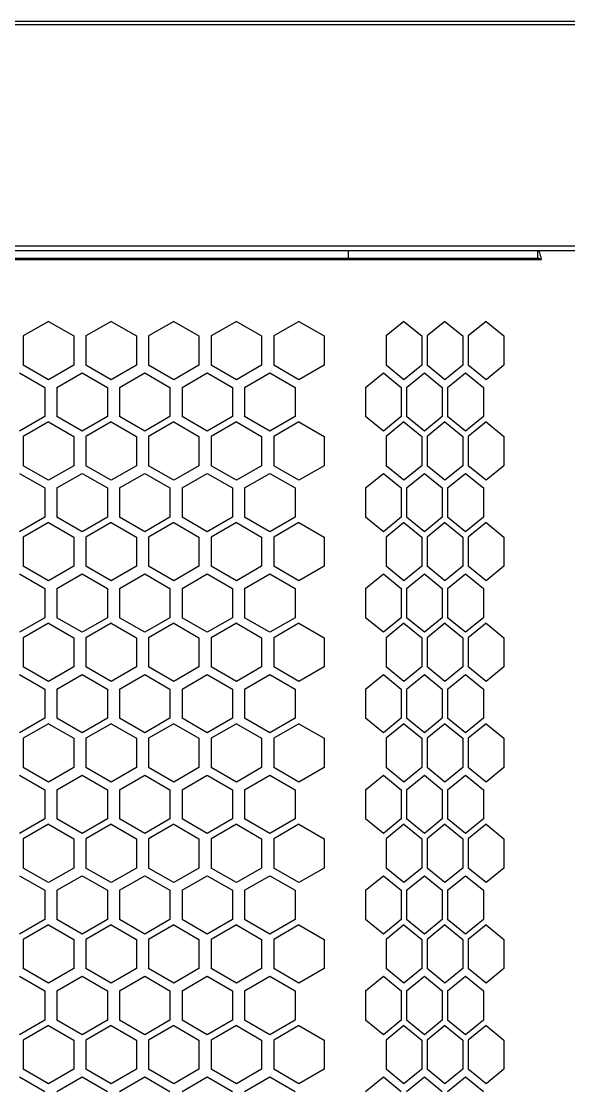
# Model space of a CAD drawing. Extents: x 61367 to 140945, y -1257 to 25588.
# Drawn here: x 91631.8 to 91718.5, y 15971.6 to 16140.4 of the extents above; entities that cross this region are included whole.
import ezdxf

# ---------------------------------------------------------------- set-up
doc = ezdxf.new("R2010")
doc.units = 0
doc.header["$MEASUREMENT"] = 0
doc.layers.get('0').update_dxf_attribs({"linetype": 'CONTINUOUS'})
for name, color, linetype in [('4209-0510_0', 7, 'CONTINUOUS'), ('4215-0412-2-1_0', 7, 'CONTINUOUS'), ('YT-50-01_AF0_1_B_0', 7, 'CONTINUOUS')]:
    doc.layers.add(name, color=color, linetype=linetype)

# ---------------------------------------------------------------- blocks, each defined once
blk = doc.blocks.new('RYHTHYT')
at = {"layer": '4209-0510_0', "color": 7, "linetype": 'Continuous'}
blk.add_line((-33328.58, -67588.74), (-32722.58, -67588.74), dxfattribs=at)
at = {"layer": '4215-0412-2-1_0', "color": 7, "linetype": 'Continuous'}
for p, q in [((-33368.69, -67553.68), (-32682.63, -67553.68)), ((-33335.79, -67589.48), (-32715.53, -67589.48)), ((-33335.79, -67590.68), (-33205.79, -67590.68)), ((-33235.79, -67590.68), (-33235.79, -67589.48)), ((-33205.79, -67590.68), (-33205.79, -67589.48)), ((-33371.74, -67590.88), (-33205.21, -67590.88)), ((-33283.29, -67600.68), (-33287.3, -67602.99)), ((-33283.29, -67600.68), (-33279.29, -67602.99)), ((-33273.37, -67600.68), (-33277.38, -67602.99)), ((-33273.37, -67600.68), (-33269.37, -67602.99)), ((-33263.45, -67600.68), (-33267.46, -67602.99)), ((-33263.45, -67600.68), (-33259.45, -67602.99)), ((-33253.53, -67600.68), (-33257.54, -67602.99)), ((-33253.53, -67600.68), (-33249.53, -67602.99)), ((-33243.61, -67600.68), (-33247.62, -67602.99)), ((-33243.61, -67600.68), (-33239.61, -67602.99)), ((-33226.99, -67600.68), (-33229.82, -67602.99)), ((-33226.99, -67600.68), (-33224.16, -67602.99)), ((-33220.49, -67600.68), (-33223.31, -67602.99)), ((-33220.49, -67600.68), (-33217.66, -67602.99)), ((-33213.98, -67600.68), (-33216.81, -67602.99)), ((-33213.98, -67600.68), (-33211.15, -67602.99)), ((-33287.3, -67602.99), (-33287.3, -67607.61)), ((-33279.29, -67602.99), (-33279.29, -67607.61)), ((-33277.38, -67602.99), (-33277.38, -67607.61)), ((-33269.37, -67602.99), (-33269.37, -67607.61)), ((-33267.46, -67602.99), (-33267.46, -67607.61)), ((-33259.45, -67602.99), (-33259.45, -67607.61)), ((-33257.54, -67602.99), (-33257.54, -67607.61)), ((-33249.53, -67602.99), (-33249.53, -67607.61)), ((-33247.62, -67602.99), (-33247.62, -67607.61)), ((-33239.61, -67602.99), (-33239.61, -67607.61)), ((-33229.82, -67602.99), (-33229.82, -67607.61)), ((-33224.16, -67602.99), (-33224.16, -67607.61)), ((-33223.31, -67602.99), (-33223.31, -67607.61)), ((-33217.66, -67602.99), (-33217.66, -67607.61)), ((-33216.81, -67602.99), (-33216.81, -67607.61)), ((-33211.15, -67602.99), (-33211.15, -67607.61)), ((-33283.29, -67609.92), (-33287.3, -67607.61)), ((-33279.29, -67607.61), (-33283.29, -67609.92)), ((-33273.37, -67609.92), (-33277.38, -67607.61)), ((-33269.37, -67607.61), (-33273.37, -67609.92)), ((-33263.45, -67609.92), (-33267.46, -67607.61)), ((-33259.45, -67607.61), (-33263.45, -67609.92)), ((-33253.53, -67609.92), (-33257.54, -67607.61)), ((-33249.53, -67607.61), (-33253.53, -67609.92)), ((-33243.61, -67609.92), (-33247.62, -67607.61)), ((-33239.61, -67607.61), (-33243.61, -67609.92)), ((-33226.99, -67609.92), (-33229.82, -67607.61)), ((-33224.16, -67607.61), (-33226.99, -67609.92)), ((-33220.49, -67609.92), (-33223.31, -67607.61)), ((-33217.66, -67607.61), (-33220.49, -67609.92)), ((-33213.98, -67609.92), (-33216.81, -67607.61)), ((-33211.15, -67607.61), (-33213.98, -67609.92)), ((-33287.89, -67608.83), (-33283.89, -67611.14)), ((-33281.98, -67611.14), (-33277.97, -67608.83)), ((-33277.97, -67608.83), (-33273.97, -67611.14)), ((-33272.06, -67611.14), (-33268.05, -67608.83)), ((-33268.05, -67608.83), (-33264.05, -67611.14)), ((-33262.14, -67611.14), (-33258.13, -67608.83)), ((-33258.13, -67608.83), (-33254.13, -67611.14)), ((-33252.22, -67611.14), (-33248.21, -67608.83)), ((-33248.21, -67608.83), (-33244.21, -67611.14)), ((-33233.07, -67611.14), (-33230.24, -67608.83)), ((-33230.24, -67608.83), (-33227.41, -67611.14)), ((-33226.57, -67611.14), (-33223.74, -67608.83)), ((-33223.74, -67608.83), (-33220.91, -67611.14)), ((-33220.06, -67611.14), (-33217.23, -67608.83)), ((-33217.23, -67608.83), (-33214.4, -67611.14)), ((-33283.89, -67611.14), (-33283.89, -67615.76)), ((-33281.98, -67611.14), (-33281.98, -67615.76)), ((-33273.97, -67611.14), (-33273.97, -67615.76)), ((-33272.06, -67611.14), (-33272.06, -67615.76)), ((-33264.05, -67611.14), (-33264.05, -67615.76)), ((-33262.14, -67611.14), (-33262.14, -67615.76)), ((-33254.13, -67611.14), (-33254.13, -67615.76)), ((-33252.22, -67611.14), (-33252.22, -67615.76)), ((-33244.21, -67611.14), (-33244.21, -67615.76)), ((-33233.07, -67611.14), (-33233.07, -67615.76)), ((-33227.41, -67611.14), (-33227.41, -67615.76)), ((-33226.57, -67611.14), (-33226.57, -67615.76)), ((-33220.91, -67611.14), (-33220.91, -67615.76)), ((-33220.06, -67611.14), (-33220.06, -67615.76)), ((-33214.4, -67611.14), (-33214.4, -67615.76)), ((-33283.89, -67615.76), (-33287.89, -67618.07)), ((-33277.97, -67618.07), (-33281.98, -67615.76)), ((-33273.97, -67615.76), (-33277.97, -67618.07)), ((-33268.05, -67618.07), (-33272.06, -67615.76)), ((-33264.05, -67615.76), (-33268.05, -67618.07)), ((-33258.13, -67618.07), (-33262.14, -67615.76)), ((-33254.13, -67615.76), (-33258.13, -67618.07)), ((-33248.21, -67618.07), (-33252.22, -67615.76)), ((-33244.21, -67615.76), (-33248.21, -67618.07)), ((-33230.24, -67618.07), (-33233.07, -67615.76)), ((-33227.41, -67615.76), (-33230.24, -67618.07)), ((-33223.74, -67618.07), (-33226.57, -67615.76)), ((-33220.91, -67615.76), (-33223.74, -67618.07)), ((-33217.23, -67618.07), (-33220.06, -67615.76)), ((-33214.4, -67615.76), (-33217.23, -67618.07)), ((-33283.29, -67616.61), (-33287.3, -67618.92)), ((-33283.29, -67616.61), (-33279.29, -67618.92)), ((-33273.37, -67616.61), (-33277.38, -67618.92)), ((-33273.37, -67616.61), (-33269.37, -67618.92)), ((-33263.45, -67616.61), (-33267.46, -67618.92)), ((-33263.45, -67616.61), (-33259.45, -67618.92)), ((-33253.53, -67616.61), (-33257.54, -67618.92)), ((-33253.53, -67616.61), (-33249.53, -67618.92)), ((-33243.61, -67616.61), (-33247.62, -67618.92)), ((-33243.61, -67616.61), (-33239.61, -67618.92)), ((-33226.99, -67616.61), (-33229.82, -67618.92)), ((-33226.99, -67616.61), (-33224.16, -67618.92)), ((-33220.49, -67616.61), (-33223.31, -67618.92)), ((-33220.49, -67616.61), (-33217.66, -67618.92)), ((-33213.98, -67616.61), (-33216.81, -67618.92)), ((-33213.98, -67616.61), (-33211.15, -67618.92)), ((-33287.3, -67618.92), (-33287.3, -67623.54)), ((-33279.29, -67618.92), (-33279.29, -67623.54)), ((-33277.38, -67618.92), (-33277.38, -67623.54)), ((-33269.37, -67618.92), (-33269.37, -67623.54)), ((-33267.46, -67618.92), (-33267.46, -67623.54)), ((-33259.45, -67618.92), (-33259.45, -67623.54)), ((-33257.54, -67618.92), (-33257.54, -67623.54)), ((-33249.53, -67618.92), (-33249.53, -67623.54)), ((-33247.62, -67618.92), (-33247.62, -67623.54)), ((-33239.61, -67618.92), (-33239.61, -67623.54)), ((-33229.82, -67618.92), (-33229.82, -67623.54)), ((-33224.16, -67618.92), (-33224.16, -67623.54)), ((-33223.31, -67618.92), (-33223.31, -67623.54)), ((-33217.66, -67618.92), (-33217.66, -67623.54)), ((-33216.81, -67618.92), (-33216.81, -67623.54)), ((-33211.15, -67618.92), (-33211.15, -67623.54)), ((-33283.29, -67625.85), (-33287.3, -67623.54)), ((-33279.29, -67623.54), (-33283.29, -67625.85)), ((-33273.37, -67625.85), (-33277.38, -67623.54)), ((-33269.37, -67623.54), (-33273.37, -67625.85)), ((-33263.45, -67625.85), (-33267.46, -67623.54)), ((-33259.45, -67623.54), (-33263.45, -67625.85)), ((-33253.53, -67625.85), (-33257.54, -67623.54)), ((-33249.53, -67623.54), (-33253.53, -67625.85)), ((-33243.61, -67625.85), (-33247.62, -67623.54)), ((-33239.61, -67623.54), (-33243.61, -67625.85)), ((-33226.99, -67625.85), (-33229.82, -67623.54)), ((-33224.16, -67623.54), (-33226.99, -67625.85)), ((-33220.49, -67625.85), (-33223.31, -67623.54)), ((-33217.66, -67623.54), (-33220.49, -67625.85)), ((-33213.98, -67625.85), (-33216.81, -67623.54)), ((-33211.15, -67623.54), (-33213.98, -67625.85)), ((-33287.89, -67624.76), (-33283.89, -67627.07)), ((-33281.98, -67627.07), (-33277.97, -67624.76)), ((-33277.97, -67624.76), (-33273.97, -67627.07)), ((-33272.06, -67627.07), (-33268.05, -67624.76)), ((-33268.05, -67624.76), (-33264.05, -67627.07)), ((-33262.14, -67627.07), (-33258.13, -67624.76)), ((-33258.13, -67624.76), (-33254.13, -67627.07)), ((-33252.22, -67627.07), (-33248.21, -67624.76)), ((-33248.21, -67624.76), (-33244.21, -67627.07)), ((-33233.07, -67627.07), (-33230.24, -67624.76)), ((-33230.24, -67624.76), (-33227.41, -67627.07)), ((-33226.57, -67627.07), (-33223.74, -67624.76)), ((-33223.74, -67624.76), (-33220.91, -67627.07)), ((-33220.06, -67627.07), (-33217.23, -67624.76)), ((-33217.23, -67624.76), (-33214.4, -67627.07)), ((-33283.89, -67627.07), (-33283.89, -67631.69)), ((-33281.98, -67627.07), (-33281.98, -67631.69)), ((-33273.97, -67627.07), (-33273.97, -67631.69)), ((-33272.06, -67627.07), (-33272.06, -67631.69)), ((-33264.05, -67627.07), (-33264.05, -67631.69)), ((-33262.14, -67627.07), (-33262.14, -67631.69)), ((-33254.13, -67627.07), (-33254.13, -67631.69)), ((-33252.22, -67627.07), (-33252.22, -67631.69)), ((-33244.21, -67627.07), (-33244.21, -67631.69)), ((-33233.07, -67627.07), (-33233.07, -67631.69)), ((-33227.41, -67627.07), (-33227.41, -67631.69)), ((-33226.57, -67627.07), (-33226.57, -67631.69)), ((-33220.91, -67627.07), (-33220.91, -67631.69)), ((-33220.06, -67627.07), (-33220.06, -67631.69)), ((-33214.4, -67627.07), (-33214.4, -67631.69)), ((-33283.89, -67631.69), (-33287.89, -67634)), ((-33283.29, -67632.54), (-33287.3, -67634.85)), ((-33283.29, -67632.54), (-33279.29, -67634.85)), ((-33277.97, -67634), (-33281.98, -67631.69)), ((-33273.97, -67631.69), (-33277.97, -67634)), ((-33273.37, -67632.54), (-33277.38, -67634.85)), ((-33273.37, -67632.54), (-33269.37, -67634.85)), ((-33268.05, -67634), (-33272.06, -67631.69)), ((-33264.05, -67631.69), (-33268.05, -67634)), ((-33263.45, -67632.54), (-33267.46, -67634.85)), ((-33263.45, -67632.54), (-33259.45, -67634.85)), ((-33258.13, -67634), (-33262.14, -67631.69)), ((-33254.13, -67631.69), (-33258.13, -67634)), ((-33253.53, -67632.54), (-33257.54, -67634.85)), ((-33253.53, -67632.54), (-33249.53, -67634.85)), ((-33248.21, -67634), (-33252.22, -67631.69)), ((-33244.21, -67631.69), (-33248.21, -67634)), ((-33243.61, -67632.54), (-33247.62, -67634.85)), ((-33243.61, -67632.54), (-33239.61, -67634.85)), ((-33230.24, -67634), (-33233.07, -67631.69)), ((-33227.41, -67631.69), (-33230.24, -67634)), ((-33226.99, -67632.54), (-33229.82, -67634.85)), ((-33226.99, -67632.54), (-33224.16, -67634.85)), ((-33223.74, -67634), (-33226.57, -67631.69)), ((-33220.91, -67631.69), (-33223.74, -67634)), ((-33220.49, -67632.54), (-33223.31, -67634.85)), ((-33220.49, -67632.54), (-33217.66, -67634.85)), ((-33217.23, -67634), (-33220.06, -67631.69)), ((-33214.4, -67631.69), (-33217.23, -67634)), ((-33213.98, -67632.54), (-33216.81, -67634.85)), ((-33213.98, -67632.54), (-33211.15, -67634.85)), ((-33287.3, -67634.85), (-33287.3, -67639.47)), ((-33279.29, -67634.85), (-33279.29, -67639.47)), ((-33277.38, -67634.85), (-33277.38, -67639.47)), ((-33269.37, -67634.85), (-33269.37, -67639.47)), ((-33267.46, -67634.85), (-33267.46, -67639.47)), ((-33259.45, -67634.85), (-33259.45, -67639.47)), ((-33257.54, -67634.85), (-33257.54, -67639.47)), ((-33249.53, -67634.85), (-33249.53, -67639.47)), ((-33247.62, -67634.85), (-33247.62, -67639.47)), ((-33239.61, -67634.85), (-33239.61, -67639.47)), ((-33229.82, -67634.85), (-33229.82, -67639.47)), ((-33224.16, -67634.85), (-33224.16, -67639.47)), ((-33223.31, -67634.85), (-33223.31, -67639.47)), ((-33217.66, -67634.85), (-33217.66, -67639.47)), ((-33216.81, -67634.85), (-33216.81, -67639.47)), ((-33211.15, -67634.85), (-33211.15, -67639.47)), ((-33283.29, -67641.78), (-33287.3, -67639.47)), ((-33279.29, -67639.47), (-33283.29, -67641.78)), ((-33273.37, -67641.78), (-33277.38, -67639.47)), ((-33269.37, -67639.47), (-33273.37, -67641.78)), ((-33263.45, -67641.78), (-33267.46, -67639.47)), ((-33259.45, -67639.47), (-33263.45, -67641.78)), ((-33253.53, -67641.78), (-33257.54, -67639.47)), ((-33249.53, -67639.47), (-33253.53, -67641.78)), ((-33243.61, -67641.78), (-33247.62, -67639.47)), ((-33239.61, -67639.47), (-33243.61, -67641.78)), ((-33226.99, -67641.78), (-33229.82, -67639.47)), ((-33224.16, -67639.47), (-33226.99, -67641.78)), ((-33220.49, -67641.78), (-33223.31, -67639.47)), ((-33217.66, -67639.47), (-33220.49, -67641.78)), ((-33213.98, -67641.78), (-33216.81, -67639.47)), ((-33211.15, -67639.47), (-33213.98, -67641.78)), ((-33287.89, -67640.69), (-33283.89, -67643)), ((-33281.98, -67643), (-33277.97, -67640.69)), ((-33277.97, -67640.69), (-33273.97, -67643)), ((-33272.06, -67643), (-33268.05, -67640.69)), ((-33268.05, -67640.69), (-33264.05, -67643)), ((-33262.14, -67643), (-33258.13, -67640.69)), ((-33258.13, -67640.69), (-33254.13, -67643)), ((-33252.22, -67643), (-33248.21, -67640.69)), ((-33248.21, -67640.69), (-33244.21, -67643)), ((-33233.07, -67643), (-33230.24, -67640.69)), ((-33230.24, -67640.69), (-33227.41, -67643)), ((-33226.57, -67643), (-33223.74, -67640.69)), ((-33223.74, -67640.69), (-33220.91, -67643)), ((-33220.06, -67643), (-33217.23, -67640.69)), ((-33217.23, -67640.69), (-33214.4, -67643)), ((-33283.89, -67643), (-33283.89, -67647.62)), ((-33281.98, -67643), (-33281.98, -67647.62)), ((-33273.97, -67643), (-33273.97, -67647.62)), ((-33272.06, -67643), (-33272.06, -67647.62)), ((-33264.05, -67643), (-33264.05, -67647.62)), ((-33262.14, -67643), (-33262.14, -67647.62)), ((-33254.13, -67643), (-33254.13, -67647.62)), ((-33252.22, -67643), (-33252.22, -67647.62)), ((-33244.21, -67643), (-33244.21, -67647.62)), ((-33233.07, -67643), (-33233.07, -67647.62)), ((-33227.41, -67643), (-33227.41, -67647.62)), ((-33226.57, -67643), (-33226.57, -67647.62)), ((-33220.91, -67643), (-33220.91, -67647.62)), ((-33220.06, -67643), (-33220.06, -67647.62)), ((-33214.4, -67643), (-33214.4, -67647.62)), ((-33283.89, -67647.62), (-33287.89, -67649.93)), ((-33277.97, -67649.93), (-33281.98, -67647.62)), ((-33273.97, -67647.62), (-33277.97, -67649.93)), ((-33268.05, -67649.93), (-33272.06, -67647.62)), ((-33264.05, -67647.62), (-33268.05, -67649.93)), ((-33258.13, -67649.93), (-33262.14, -67647.62)), ((-33254.13, -67647.62), (-33258.13, -67649.93)), ((-33248.21, -67649.93), (-33252.22, -67647.62)), ((-33244.21, -67647.62), (-33248.21, -67649.93)), ((-33230.24, -67649.93), (-33233.07, -67647.62)), ((-33227.41, -67647.62), (-33230.24, -67649.93)), ((-33223.74, -67649.93), (-33226.57, -67647.62)), ((-33220.91, -67647.62), (-33223.74, -67649.93)), ((-33217.23, -67649.93), (-33220.06, -67647.62)), ((-33214.4, -67647.62), (-33217.23, -67649.93)), ((-33283.29, -67648.47), (-33287.3, -67650.78)), ((-33283.29, -67648.47), (-33279.29, -67650.78)), ((-33273.37, -67648.47), (-33277.38, -67650.78)), ((-33273.37, -67648.47), (-33269.37, -67650.78)), ((-33263.45, -67648.47), (-33267.46, -67650.78)), ((-33263.45, -67648.47), (-33259.45, -67650.78)), ((-33253.53, -67648.47), (-33257.54, -67650.78)), ((-33253.53, -67648.47), (-33249.53, -67650.78)), ((-33243.61, -67648.47), (-33247.62, -67650.78)), ((-33243.61, -67648.47), (-33239.61, -67650.78)), ((-33226.99, -67648.47), (-33229.82, -67650.78)), ((-33226.99, -67648.47), (-33224.16, -67650.78)), ((-33220.49, -67648.47), (-33223.31, -67650.78)), ((-33220.49, -67648.47), (-33217.66, -67650.78)), ((-33213.98, -67648.47), (-33216.81, -67650.78)), ((-33213.98, -67648.47), (-33211.15, -67650.78)), ((-33287.3, -67650.78), (-33287.3, -67655.4)), ((-33279.29, -67650.78), (-33279.29, -67655.4)), ((-33277.38, -67650.78), (-33277.38, -67655.4)), ((-33269.37, -67650.78), (-33269.37, -67655.4)), ((-33267.46, -67650.78), (-33267.46, -67655.4)), ((-33259.45, -67650.78), (-33259.45, -67655.4)), ((-33257.54, -67650.78), (-33257.54, -67655.4)), ((-33249.53, -67650.78), (-33249.53, -67655.4)), ((-33247.62, -67650.78), (-33247.62, -67655.4)), ((-33239.61, -67650.78), (-33239.61, -67655.4)), ((-33229.82, -67650.78), (-33229.82, -67655.4)), ((-33224.16, -67650.78), (-33224.16, -67655.4)), ((-33223.31, -67650.78), (-33223.31, -67655.4)), ((-33217.66, -67650.78), (-33217.66, -67655.4)), ((-33216.81, -67650.78), (-33216.81, -67655.4)), ((-33211.15, -67650.78), (-33211.15, -67655.4)), ((-33287.89, -67656.62), (-33283.89, -67658.93)), ((-33283.29, -67657.71), (-33287.3, -67655.4)), ((-33279.29, -67655.4), (-33283.29, -67657.71)), ((-33281.98, -67658.93), (-33277.97, -67656.62)), ((-33277.97, -67656.62), (-33273.97, -67658.93)), ((-33273.37, -67657.71), (-33277.38, -67655.4)), ((-33269.37, -67655.4), (-33273.37, -67657.71)), ((-33272.06, -67658.93), (-33268.05, -67656.62)), ((-33268.05, -67656.62), (-33264.05, -67658.93)), ((-33263.45, -67657.71), (-33267.46, -67655.4)), ((-33259.45, -67655.4), (-33263.45, -67657.71)), ((-33262.14, -67658.93), (-33258.13, -67656.62)), ((-33258.13, -67656.62), (-33254.13, -67658.93)), ((-33253.53, -67657.71), (-33257.54, -67655.4)), ((-33249.53, -67655.4), (-33253.53, -67657.71)), ((-33252.22, -67658.93), (-33248.21, -67656.62)), ((-33248.21, -67656.62), (-33244.21, -67658.93)), ((-33243.61, -67657.71), (-33247.62, -67655.4)), ((-33239.61, -67655.4), (-33243.61, -67657.71)), ((-33233.07, -67658.93), (-33230.24, -67656.62)), ((-33230.24, -67656.62), (-33227.41, -67658.93)), ((-33226.99, -67657.71), (-33229.82, -67655.4)), ((-33224.16, -67655.4), (-33226.99, -67657.71)), ((-33226.57, -67658.93), (-33223.74, -67656.62)), ((-33223.74, -67656.62), (-33220.91, -67658.93)), ((-33220.49, -67657.71), (-33223.31, -67655.4)), ((-33217.66, -67655.4), (-33220.49, -67657.71)), ((-33220.06, -67658.93), (-33217.23, -67656.62)), ((-33217.23, -67656.62), (-33214.4, -67658.93)), ((-33213.98, -67657.71), (-33216.81, -67655.4)), ((-33211.15, -67655.4), (-33213.98, -67657.71)), ((-33283.89, -67658.93), (-33283.89, -67663.55)), ((-33281.98, -67658.93), (-33281.98, -67663.55)), ((-33273.97, -67658.93), (-33273.97, -67663.55)), ((-33272.06, -67658.93), (-33272.06, -67663.55)), ((-33264.05, -67658.93), (-33264.05, -67663.55)), ((-33262.14, -67658.93), (-33262.14, -67663.55)), ((-33254.13, -67658.93), (-33254.13, -67663.55)), ((-33252.22, -67658.93), (-33252.22, -67663.55)), ((-33244.21, -67658.93), (-33244.21, -67663.55)), ((-33233.07, -67658.93), (-33233.07, -67663.55)), ((-33227.41, -67658.93), (-33227.41, -67663.55)), ((-33226.57, -67658.93), (-33226.57, -67663.55)), ((-33220.91, -67658.93), (-33220.91, -67663.55)), ((-33220.06, -67658.93), (-33220.06, -67663.55)), ((-33214.4, -67658.93), (-33214.4, -67663.55)), ((-33283.89, -67663.55), (-33287.89, -67665.86)), ((-33283.29, -67664.4), (-33287.3, -67666.71)), ((-33283.29, -67664.4), (-33279.29, -67666.71)), ((-33277.97, -67665.86), (-33281.98, -67663.55)), ((-33273.97, -67663.55), (-33277.97, -67665.86)), ((-33273.37, -67664.4), (-33277.38, -67666.71)), ((-33273.37, -67664.4), (-33269.37, -67666.71)), ((-33268.05, -67665.86), (-33272.06, -67663.55)), ((-33264.05, -67663.55), (-33268.05, -67665.86)), ((-33263.45, -67664.4), (-33267.46, -67666.71)), ((-33263.45, -67664.4), (-33259.45, -67666.71)), ((-33258.13, -67665.86), (-33262.14, -67663.55)), ((-33254.13, -67663.55), (-33258.13, -67665.86)), ((-33253.53, -67664.4), (-33257.54, -67666.71)), ((-33253.53, -67664.4), (-33249.53, -67666.71)), ((-33248.21, -67665.86), (-33252.22, -67663.55)), ((-33244.21, -67663.55), (-33248.21, -67665.86)), ((-33243.61, -67664.4), (-33247.62, -67666.71)), ((-33243.61, -67664.4), (-33239.61, -67666.71)), ((-33230.24, -67665.86), (-33233.07, -67663.55)), ((-33227.41, -67663.55), (-33230.24, -67665.86)), ((-33226.99, -67664.4), (-33229.82, -67666.71)), ((-33226.99, -67664.4), (-33224.16, -67666.71)), ((-33223.74, -67665.86), (-33226.57, -67663.55)), ((-33220.91, -67663.55), (-33223.74, -67665.86)), ((-33220.49, -67664.4), (-33223.31, -67666.71)), ((-33220.49, -67664.4), (-33217.66, -67666.71)), ((-33217.23, -67665.86), (-33220.06, -67663.55)), ((-33214.4, -67663.55), (-33217.23, -67665.86)), ((-33213.98, -67664.4), (-33216.81, -67666.71)), ((-33213.98, -67664.4), (-33211.15, -67666.71)), ((-33287.3, -67666.71), (-33287.3, -67671.33)), ((-33279.29, -67666.71), (-33279.29, -67671.33)), ((-33277.38, -67666.71), (-33277.38, -67671.33)), ((-33269.37, -67666.71), (-33269.37, -67671.33)), ((-33267.46, -67666.71), (-33267.46, -67671.33)), ((-33259.45, -67666.71), (-33259.45, -67671.33)), ((-33257.54, -67666.71), (-33257.54, -67671.33)), ((-33249.53, -67666.71), (-33249.53, -67671.33)), ((-33247.62, -67666.71), (-33247.62, -67671.33)), ((-33239.61, -67666.71), (-33239.61, -67671.33)), ((-33229.82, -67666.71), (-33229.82, -67671.33)), ((-33224.16, -67666.71), (-33224.16, -67671.33)), ((-33223.31, -67666.71), (-33223.31, -67671.33)), ((-33217.66, -67666.71), (-33217.66, -67671.33)), ((-33216.81, -67666.71), (-33216.81, -67671.33)), ((-33211.15, -67666.71), (-33211.15, -67671.33)), ((-33283.29, -67673.64), (-33287.3, -67671.33)), ((-33279.29, -67671.33), (-33283.29, -67673.64)), ((-33273.37, -67673.64), (-33277.38, -67671.33)), ((-33269.37, -67671.33), (-33273.37, -67673.64)), ((-33263.45, -67673.64), (-33267.46, -67671.33)), ((-33259.45, -67671.33), (-33263.45, -67673.64)), ((-33253.53, -67673.64), (-33257.54, -67671.33)), ((-33249.53, -67671.33), (-33253.53, -67673.64)), ((-33243.61, -67673.64), (-33247.62, -67671.33)), ((-33239.61, -67671.33), (-33243.61, -67673.64)), ((-33226.99, -67673.64), (-33229.82, -67671.33)), ((-33224.16, -67671.33), (-33226.99, -67673.64)), ((-33220.49, -67673.64), (-33223.31, -67671.33)), ((-33217.66, -67671.33), (-33220.49, -67673.64)), ((-33213.98, -67673.64), (-33216.81, -67671.33)), ((-33211.15, -67671.33), (-33213.98, -67673.64)), ((-33287.89, -67672.55), (-33283.89, -67674.86)), ((-33281.98, -67674.86), (-33277.97, -67672.55)), ((-33277.97, -67672.55), (-33273.97, -67674.86)), ((-33272.06, -67674.86), (-33268.05, -67672.55)), ((-33268.05, -67672.55), (-33264.05, -67674.86)), ((-33262.14, -67674.86), (-33258.13, -67672.55)), ((-33258.13, -67672.55), (-33254.13, -67674.86)), ((-33252.22, -67674.86), (-33248.21, -67672.55)), ((-33248.21, -67672.55), (-33244.21, -67674.86)), ((-33233.07, -67674.86), (-33230.24, -67672.55)), ((-33230.24, -67672.55), (-33227.41, -67674.86)), ((-33226.57, -67674.86), (-33223.74, -67672.55)), ((-33223.74, -67672.55), (-33220.91, -67674.86)), ((-33220.06, -67674.86), (-33217.23, -67672.55)), ((-33217.23, -67672.55), (-33214.4, -67674.86)), ((-33283.89, -67674.86), (-33283.89, -67679.48)), ((-33281.98, -67674.86), (-33281.98, -67679.48)), ((-33273.97, -67674.86), (-33273.97, -67679.48)), ((-33272.06, -67674.86), (-33272.06, -67679.48)), ((-33264.05, -67674.86), (-33264.05, -67679.48)), ((-33262.14, -67674.86), (-33262.14, -67679.48)), ((-33254.13, -67674.86), (-33254.13, -67679.48)), ((-33252.22, -67674.86), (-33252.22, -67679.48)), ((-33244.21, -67674.86), (-33244.21, -67679.48)), ((-33233.07, -67674.86), (-33233.07, -67679.48)), ((-33227.41, -67674.86), (-33227.41, -67679.48)), ((-33226.57, -67674.86), (-33226.57, -67679.48)), ((-33220.91, -67674.86), (-33220.91, -67679.48)), ((-33220.06, -67674.86), (-33220.06, -67679.48)), ((-33214.4, -67674.86), (-33214.4, -67679.48)), ((-33283.89, -67679.48), (-33287.89, -67681.79)), ((-33283.29, -67680.33), (-33287.3, -67682.64)), ((-33283.29, -67680.33), (-33279.29, -67682.64)), ((-33277.97, -67681.79), (-33281.98, -67679.48)), ((-33273.97, -67679.48), (-33277.97, -67681.79)), ((-33273.37, -67680.33), (-33277.38, -67682.64)), ((-33273.37, -67680.33), (-33269.37, -67682.64)), ((-33268.05, -67681.79), (-33272.06, -67679.48)), ((-33264.05, -67679.48), (-33268.05, -67681.79)), ((-33263.45, -67680.33), (-33267.46, -67682.64)), ((-33263.45, -67680.33), (-33259.45, -67682.64)), ((-33258.13, -67681.79), (-33262.14, -67679.48)), ((-33254.13, -67679.48), (-33258.13, -67681.79)), ((-33253.53, -67680.33), (-33257.54, -67682.64)), ((-33253.53, -67680.33), (-33249.53, -67682.64)), ((-33248.21, -67681.79), (-33252.22, -67679.48)), ((-33244.21, -67679.48), (-33248.21, -67681.79)), ((-33243.61, -67680.33), (-33247.62, -67682.64)), ((-33243.61, -67680.33), (-33239.61, -67682.64)), ((-33230.24, -67681.79), (-33233.07, -67679.48)), ((-33227.41, -67679.48), (-33230.24, -67681.79)), ((-33226.99, -67680.33), (-33229.82, -67682.64)), ((-33226.99, -67680.33), (-33224.16, -67682.64)), ((-33223.74, -67681.79), (-33226.57, -67679.48)), ((-33220.91, -67679.48), (-33223.74, -67681.79)), ((-33220.49, -67680.33), (-33223.31, -67682.64)), ((-33220.49, -67680.33), (-33217.66, -67682.64)), ((-33217.23, -67681.79), (-33220.06, -67679.48)), ((-33214.4, -67679.48), (-33217.23, -67681.79)), ((-33213.98, -67680.33), (-33216.81, -67682.64)), ((-33213.98, -67680.33), (-33211.15, -67682.64)), ((-33287.3, -67682.64), (-33287.3, -67687.26)), ((-33279.29, -67682.64), (-33279.29, -67687.26)), ((-33277.38, -67682.64), (-33277.38, -67687.26)), ((-33269.37, -67682.64), (-33269.37, -67687.26)), ((-33267.46, -67682.64), (-33267.46, -67687.26)), ((-33259.45, -67682.64), (-33259.45, -67687.26)), ((-33257.54, -67682.64), (-33257.54, -67687.26)), ((-33249.53, -67682.64), (-33249.53, -67687.26)), ((-33247.62, -67682.64), (-33247.62, -67687.26)), ((-33239.61, -67682.64), (-33239.61, -67687.26)), ((-33229.82, -67682.64), (-33229.82, -67687.26)), ((-33224.16, -67682.64), (-33224.16, -67687.26)), ((-33223.31, -67682.64), (-33223.31, -67687.26)), ((-33217.66, -67682.64), (-33217.66, -67687.26)), ((-33216.81, -67682.64), (-33216.81, -67687.26)), ((-33211.15, -67682.64), (-33211.15, -67687.26)), ((-33287.89, -67688.48), (-33283.89, -67690.79)), ((-33283.29, -67689.57), (-33287.3, -67687.26)), ((-33279.29, -67687.26), (-33283.29, -67689.57)), ((-33281.98, -67690.79), (-33277.97, -67688.48)), ((-33277.97, -67688.48), (-33273.97, -67690.79)), ((-33273.37, -67689.57), (-33277.38, -67687.26)), ((-33269.37, -67687.26), (-33273.37, -67689.57)), ((-33272.06, -67690.79), (-33268.05, -67688.48)), ((-33268.05, -67688.48), (-33264.05, -67690.79)), ((-33263.45, -67689.57), (-33267.46, -67687.26)), ((-33259.45, -67687.26), (-33263.45, -67689.57)), ((-33262.14, -67690.79), (-33258.13, -67688.48)), ((-33258.13, -67688.48), (-33254.13, -67690.79)), ((-33253.53, -67689.57), (-33257.54, -67687.26)), ((-33249.53, -67687.26), (-33253.53, -67689.57)), ((-33252.22, -67690.79), (-33248.21, -67688.48)), ((-33248.21, -67688.48), (-33244.21, -67690.79)), ((-33243.61, -67689.57), (-33247.62, -67687.26)), ((-33239.61, -67687.26), (-33243.61, -67689.57)), ((-33233.07, -67690.79), (-33230.24, -67688.48)), ((-33230.24, -67688.48), (-33227.41, -67690.79)), ((-33226.99, -67689.57), (-33229.82, -67687.26)), ((-33224.16, -67687.26), (-33226.99, -67689.57)), ((-33226.57, -67690.79), (-33223.74, -67688.48)), ((-33223.74, -67688.48), (-33220.91, -67690.79)), ((-33220.49, -67689.57), (-33223.31, -67687.26)), ((-33217.66, -67687.26), (-33220.49, -67689.57)), ((-33220.06, -67690.79), (-33217.23, -67688.48)), ((-33217.23, -67688.48), (-33214.4, -67690.79)), ((-33213.98, -67689.57), (-33216.81, -67687.26)), ((-33211.15, -67687.26), (-33213.98, -67689.57)), ((-33283.89, -67690.79), (-33283.89, -67695.41)), ((-33281.98, -67690.79), (-33281.98, -67695.41)), ((-33273.97, -67690.79), (-33273.97, -67695.41)), ((-33272.06, -67690.79), (-33272.06, -67695.41)), ((-33264.05, -67690.79), (-33264.05, -67695.41)), ((-33262.14, -67690.79), (-33262.14, -67695.41)), ((-33254.13, -67690.79), (-33254.13, -67695.41)), ((-33252.22, -67690.79), (-33252.22, -67695.41)), ((-33244.21, -67690.79), (-33244.21, -67695.41)), ((-33233.07, -67690.79), (-33233.07, -67695.41)), ((-33227.41, -67690.79), (-33227.41, -67695.41)), ((-33226.57, -67690.79), (-33226.57, -67695.41)), ((-33220.91, -67690.79), (-33220.91, -67695.41)), ((-33220.06, -67690.79), (-33220.06, -67695.41)), ((-33214.4, -67690.79), (-33214.4, -67695.41)), ((-33283.89, -67695.41), (-33287.89, -67697.72)), ((-33277.97, -67697.72), (-33281.98, -67695.41)), ((-33273.97, -67695.41), (-33277.97, -67697.72)), ((-33268.05, -67697.72), (-33272.06, -67695.41)), ((-33264.05, -67695.41), (-33268.05, -67697.72)), ((-33258.13, -67697.72), (-33262.14, -67695.41)), ((-33254.13, -67695.41), (-33258.13, -67697.72)), ((-33248.21, -67697.72), (-33252.22, -67695.41)), ((-33244.21, -67695.41), (-33248.21, -67697.72)), ((-33230.24, -67697.72), (-33233.07, -67695.41)), ((-33227.41, -67695.41), (-33230.24, -67697.72)), ((-33223.74, -67697.72), (-33226.57, -67695.41)), ((-33220.91, -67695.41), (-33223.74, -67697.72)), ((-33217.23, -67697.72), (-33220.06, -67695.41)), ((-33214.4, -67695.41), (-33217.23, -67697.72)), ((-33283.29, -67696.26), (-33287.3, -67698.57)), ((-33283.29, -67696.26), (-33279.29, -67698.57)), ((-33273.37, -67696.26), (-33277.38, -67698.57)), ((-33273.37, -67696.26), (-33269.37, -67698.57)), ((-33263.45, -67696.26), (-33267.46, -67698.57)), ((-33263.45, -67696.26), (-33259.45, -67698.57)), ((-33253.53, -67696.26), (-33257.54, -67698.57)), ((-33253.53, -67696.26), (-33249.53, -67698.57)), ((-33243.61, -67696.26), (-33247.62, -67698.57)), ((-33243.61, -67696.26), (-33239.61, -67698.57)), ((-33226.99, -67696.26), (-33229.82, -67698.57)), ((-33226.99, -67696.26), (-33224.16, -67698.57)), ((-33220.49, -67696.26), (-33223.31, -67698.57)), ((-33220.49, -67696.26), (-33217.66, -67698.57)), ((-33213.98, -67696.26), (-33216.81, -67698.57)), ((-33213.98, -67696.26), (-33211.15, -67698.57)), ((-33287.3, -67698.57), (-33287.3, -67703.19)), ((-33279.29, -67698.57), (-33279.29, -67703.19)), ((-33277.38, -67698.57), (-33277.38, -67703.19)), ((-33269.37, -67698.57), (-33269.37, -67703.19)), ((-33267.46, -67698.57), (-33267.46, -67703.19)), ((-33259.45, -67698.57), (-33259.45, -67703.19)), ((-33257.54, -67698.57), (-33257.54, -67703.19)), ((-33249.53, -67698.57), (-33249.53, -67703.19)), ((-33247.62, -67698.57), (-33247.62, -67703.19)), ((-33239.61, -67698.57), (-33239.61, -67703.19)), ((-33229.82, -67698.57), (-33229.82, -67703.19)), ((-33224.16, -67698.57), (-33224.16, -67703.19)), ((-33223.31, -67698.57), (-33223.31, -67703.19)), ((-33217.66, -67698.57), (-33217.66, -67703.19)), ((-33216.81, -67698.57), (-33216.81, -67703.19)), ((-33211.15, -67698.57), (-33211.15, -67703.19)), ((-33283.29, -67705.5), (-33287.3, -67703.19)), ((-33279.29, -67703.19), (-33283.29, -67705.5)), ((-33273.37, -67705.5), (-33277.38, -67703.19)), ((-33269.37, -67703.19), (-33273.37, -67705.5)), ((-33263.45, -67705.5), (-33267.46, -67703.19)), ((-33259.45, -67703.19), (-33263.45, -67705.5)), ((-33253.53, -67705.5), (-33257.54, -67703.19)), ((-33249.53, -67703.19), (-33253.53, -67705.5)), ((-33243.61, -67705.5), (-33247.62, -67703.19)), ((-33239.61, -67703.19), (-33243.61, -67705.5)), ((-33226.99, -67705.5), (-33229.82, -67703.19)), ((-33224.16, -67703.19), (-33226.99, -67705.5)), ((-33220.49, -67705.5), (-33223.31, -67703.19)), ((-33217.66, -67703.19), (-33220.49, -67705.5)), ((-33213.98, -67705.5), (-33216.81, -67703.19)), ((-33211.15, -67703.19), (-33213.98, -67705.5)), ((-33287.89, -67704.41), (-33283.89, -67706.72)), ((-33281.98, -67706.72), (-33277.97, -67704.41)), ((-33277.97, -67704.41), (-33273.97, -67706.72)), ((-33272.06, -67706.72), (-33268.05, -67704.41)), ((-33268.05, -67704.41), (-33264.05, -67706.72)), ((-33262.14, -67706.72), (-33258.13, -67704.41)), ((-33258.13, -67704.41), (-33254.13, -67706.72)), ((-33252.22, -67706.72), (-33248.21, -67704.41)), ((-33248.21, -67704.41), (-33244.21, -67706.72)), ((-33233.07, -67706.72), (-33230.24, -67704.41)), ((-33230.24, -67704.41), (-33227.41, -67706.72)), ((-33226.57, -67706.72), (-33223.74, -67704.41)), ((-33223.74, -67704.41), (-33220.91, -67706.72)), ((-33220.06, -67706.72), (-33217.23, -67704.41)), ((-33217.23, -67704.41), (-33214.4, -67706.72)), ((-33283.89, -67706.72), (-33283.89, -67711.34)), ((-33281.98, -67706.72), (-33281.98, -67711.34)), ((-33273.97, -67706.72), (-33273.97, -67711.34)), ((-33272.06, -67706.72), (-33272.06, -67711.34)), ((-33264.05, -67706.72), (-33264.05, -67711.34)), ((-33262.14, -67706.72), (-33262.14, -67711.34)), ((-33254.13, -67706.72), (-33254.13, -67711.34)), ((-33252.22, -67706.72), (-33252.22, -67711.34)), ((-33244.21, -67706.72), (-33244.21, -67711.34)), ((-33233.07, -67706.72), (-33233.07, -67711.34)), ((-33227.41, -67706.72), (-33227.41, -67711.34)), ((-33226.57, -67706.72), (-33226.57, -67711.34)), ((-33220.91, -67706.72), (-33220.91, -67711.34)), ((-33220.06, -67706.72), (-33220.06, -67711.34)), ((-33214.4, -67706.72), (-33214.4, -67711.34)), ((-33283.89, -67711.34), (-33287.89, -67713.65)), ((-33283.29, -67712.19), (-33287.3, -67714.5)), ((-33283.29, -67712.19), (-33279.29, -67714.5)), ((-33277.97, -67713.65), (-33281.98, -67711.34)), ((-33273.97, -67711.34), (-33277.97, -67713.65)), ((-33273.37, -67712.19), (-33277.38, -67714.5)), ((-33273.37, -67712.19), (-33269.37, -67714.5)), ((-33268.05, -67713.65), (-33272.06, -67711.34)), ((-33264.05, -67711.34), (-33268.05, -67713.65)), ((-33263.45, -67712.19), (-33267.46, -67714.5)), ((-33263.45, -67712.19), (-33259.45, -67714.5)), ((-33258.13, -67713.65), (-33262.14, -67711.34)), ((-33254.13, -67711.34), (-33258.13, -67713.65)), ((-33253.53, -67712.19), (-33257.54, -67714.5)), ((-33253.53, -67712.19), (-33249.53, -67714.5)), ((-33248.21, -67713.65), (-33252.22, -67711.34)), ((-33244.21, -67711.34), (-33248.21, -67713.65)), ((-33243.61, -67712.19), (-33247.62, -67714.5)), ((-33243.61, -67712.19), (-33239.61, -67714.5)), ((-33230.24, -67713.65), (-33233.07, -67711.34)), ((-33227.41, -67711.34), (-33230.24, -67713.65)), ((-33226.99, -67712.19), (-33229.82, -67714.5)), ((-33226.99, -67712.19), (-33224.16, -67714.5)), ((-33223.74, -67713.65), (-33226.57, -67711.34)), ((-33220.91, -67711.34), (-33223.74, -67713.65)), ((-33220.49, -67712.19), (-33223.31, -67714.5)), ((-33220.49, -67712.19), (-33217.66, -67714.5)), ((-33217.23, -67713.65), (-33220.06, -67711.34)), ((-33214.4, -67711.34), (-33217.23, -67713.65)), ((-33213.98, -67712.19), (-33216.81, -67714.5)), ((-33213.98, -67712.19), (-33211.15, -67714.5)), ((-33287.3, -67714.5), (-33287.3, -67719.12)), ((-33279.29, -67714.5), (-33279.29, -67719.12)), ((-33277.38, -67714.5), (-33277.38, -67719.12)), ((-33269.37, -67714.5), (-33269.37, -67719.12)), ((-33267.46, -67714.5), (-33267.46, -67719.12)), ((-33259.45, -67714.5), (-33259.45, -67719.12)), ((-33257.54, -67714.5), (-33257.54, -67719.12)), ((-33249.53, -67714.5), (-33249.53, -67719.12)), ((-33247.62, -67714.5), (-33247.62, -67719.12)), ((-33239.61, -67714.5), (-33239.61, -67719.12)), ((-33229.82, -67714.5), (-33229.82, -67719.12)), ((-33224.16, -67714.5), (-33224.16, -67719.12)), ((-33223.31, -67714.5), (-33223.31, -67719.12)), ((-33217.66, -67714.5), (-33217.66, -67719.12)), ((-33216.81, -67714.5), (-33216.81, -67719.12)), ((-33211.15, -67714.5), (-33211.15, -67719.12)), ((-33283.29, -67721.43), (-33287.3, -67719.12)), ((-33279.29, -67719.12), (-33283.29, -67721.43)), ((-33273.37, -67721.43), (-33277.38, -67719.12)), ((-33269.37, -67719.12), (-33273.37, -67721.43)), ((-33263.45, -67721.43), (-33267.46, -67719.12)), ((-33259.45, -67719.12), (-33263.45, -67721.43)), ((-33253.53, -67721.43), (-33257.54, -67719.12)), ((-33249.53, -67719.12), (-33253.53, -67721.43)), ((-33243.61, -67721.43), (-33247.62, -67719.12)), ((-33239.61, -67719.12), (-33243.61, -67721.43)), ((-33226.99, -67721.43), (-33229.82, -67719.12)), ((-33224.16, -67719.12), (-33226.99, -67721.43)), ((-33220.49, -67721.43), (-33223.31, -67719.12)), ((-33217.66, -67719.12), (-33220.49, -67721.43)), ((-33213.98, -67721.43), (-33216.81, -67719.12)), ((-33211.15, -67719.12), (-33213.98, -67721.43)), ((-33287.89, -67720.34), (-33283.89, -67722.65)), ((-33281.98, -67722.65), (-33277.97, -67720.34)), ((-33277.97, -67720.34), (-33273.97, -67722.65)), ((-33272.06, -67722.65), (-33268.05, -67720.34)), ((-33268.05, -67720.34), (-33264.05, -67722.65)), ((-33262.14, -67722.65), (-33258.13, -67720.34)), ((-33258.13, -67720.34), (-33254.13, -67722.65)), ((-33252.22, -67722.65), (-33248.21, -67720.34)), ((-33248.21, -67720.34), (-33244.21, -67722.65)), ((-33233.07, -67722.65), (-33230.24, -67720.34)), ((-33230.24, -67720.34), (-33227.41, -67722.65)), ((-33226.57, -67722.65), (-33223.74, -67720.34)), ((-33223.74, -67720.34), (-33220.91, -67722.65)), ((-33220.06, -67722.65), (-33217.23, -67720.34)), ((-33217.23, -67720.34), (-33214.4, -67722.65))]:
    blk.add_line(p, q, dxfattribs=at)
blk.add_arc((-33279.64, -67610.45), 76.95, 14.7276, 14.8829, dxfattribs=at)
blk.add_open_spline([(-33205.79, -67589.48), (-33205.65, -67589.48), (-33205.45, -67590.04), (-33205.34, -67590.39), (-33205.26, -67590.68)], degree=3, knots=[0, 0, 0, 0, 0.324698, 1, 1, 1, 1], dxfattribs=at)
blk.add_open_spline([(-33205.79, -67590.68), (-33205.59, -67590.68), (-33205.39, -67590.79), (-33205.21, -67590.88)], degree=3, dxfattribs=at)
at = {"layer": 'YT-50-01_AF0_1_B_0', "color": 7, "linetype": 'Continuous'}
blk.add_line((-33371.49, -67553.16), (-32683.49, -67553.16), dxfattribs=at)

msp = doc.modelspace()

# ---------------------------------------------------------------- block references
at = {"lineweight": -3}
msp.add_blockref('RYHTHYT', (124919.399, 83693.606), dxfattribs=at)

doc.saveas('drawing.dxf')
